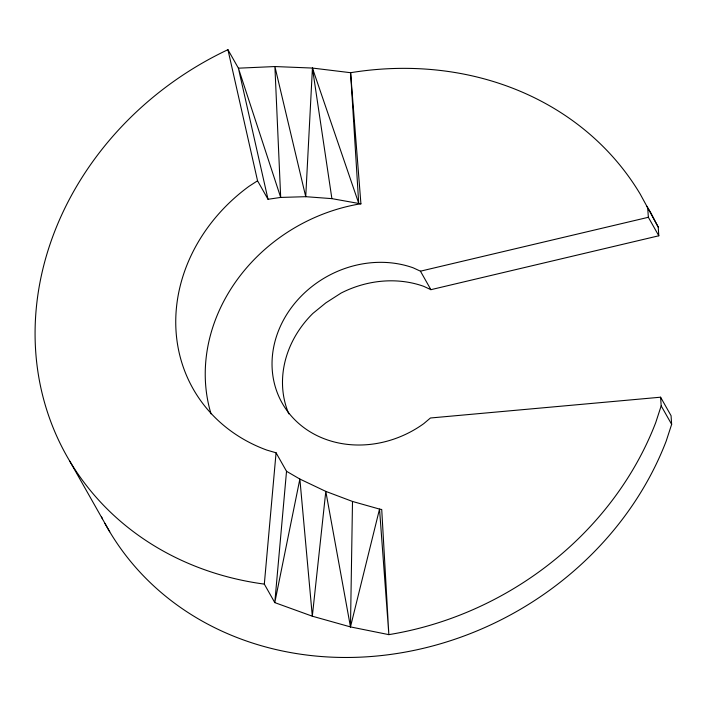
<?xml version="1.0" encoding="UTF-8"?>
<svg xmlns="http://www.w3.org/2000/svg" width="707" height="707" viewBox="0 0 707 707"><rect width="100%" height="100%" fill="white"/><g stroke="black" fill="none" stroke-linecap="round" stroke-linejoin="round"><path stroke-width="1.06" d="M352.501 501.457L379.526 509.084L388.859 634.639L381.727 509.5L379.526 509.084L350.478 626.915L352.501 501.457L325.803 491.392L299.865 479.054L286.529 471.286L276.066 452.789L266.919 450.129A170.935 149.937 -29.5 0 1 248.961 186.348L257.551 180.789L227.937 49.684A314.067 275.483 -29.5 0 0 35.677 351.211A314.067 275.483 -29.5 0 0 264.321 584.115L274.784 602.611L312.317 616.204L350.478 626.915L388.859 634.639A314.067 275.483 -29.5 0 0 655.734 422.583L661.186 405.862L660.594 397.201L430.439 417.996L423.785 423.626A100.553 88.198 -29.5 0 1 272.222 369.567A100.553 88.198 -29.5 0 1 413.18 267.82L420.444 271.179L430.908 289.676L658.809 235.785L658.226 227.115L650.643 212.524A314.067 275.483 -29.5 0 0 646.711 206.161M227.937 49.684L238.4 68.181L274.899 66.546L312.432 68.058L305.733 196.687L280.688 197.43L268.015 199.286L257.551 180.789M264.321 584.115L276.066 452.789M286.529 471.286L274.784 602.611L299.865 479.054L312.317 616.204L325.803 491.392L350.478 626.915M660.594 397.201L671.058 415.689L671.65 424.359L666.197 441.08A314.067 275.483 -29.5 0 1 394.002 653.948A314.067 275.483 -29.5 0 1 104.972 523.463M420.444 271.179L648.354 217.288L658.809 235.785M360.915 203.846L331.892 198.64L312.432 68.058L350.601 72.706L360.915 203.846L359.156 204.049A170.935 149.937 -29.5 0 0 211.031 413.869M331.892 198.64L305.733 196.687L274.899 66.546L280.688 197.43L238.4 68.181L268.015 199.286M430.908 289.676L423.643 286.308A100.553 88.198 -29.5 0 0 341.083 293.069L325.883 302.835L312.821 313.475A100.553 88.198 -29.5 0 0 288.818 413.878M312.432 68.058L358.705 203.263L350.601 72.706A314.067 275.483 -29.5 0 1 640.18 194.027L658.226 227.115M661.186 405.862L671.65 424.359M69.79 461.203L109.735 531.805M647.762 208.627L648.354 217.288M102.462 518.735A314.067 275.483 -29.5 0 1 101.49 516.835"/></g></svg>
